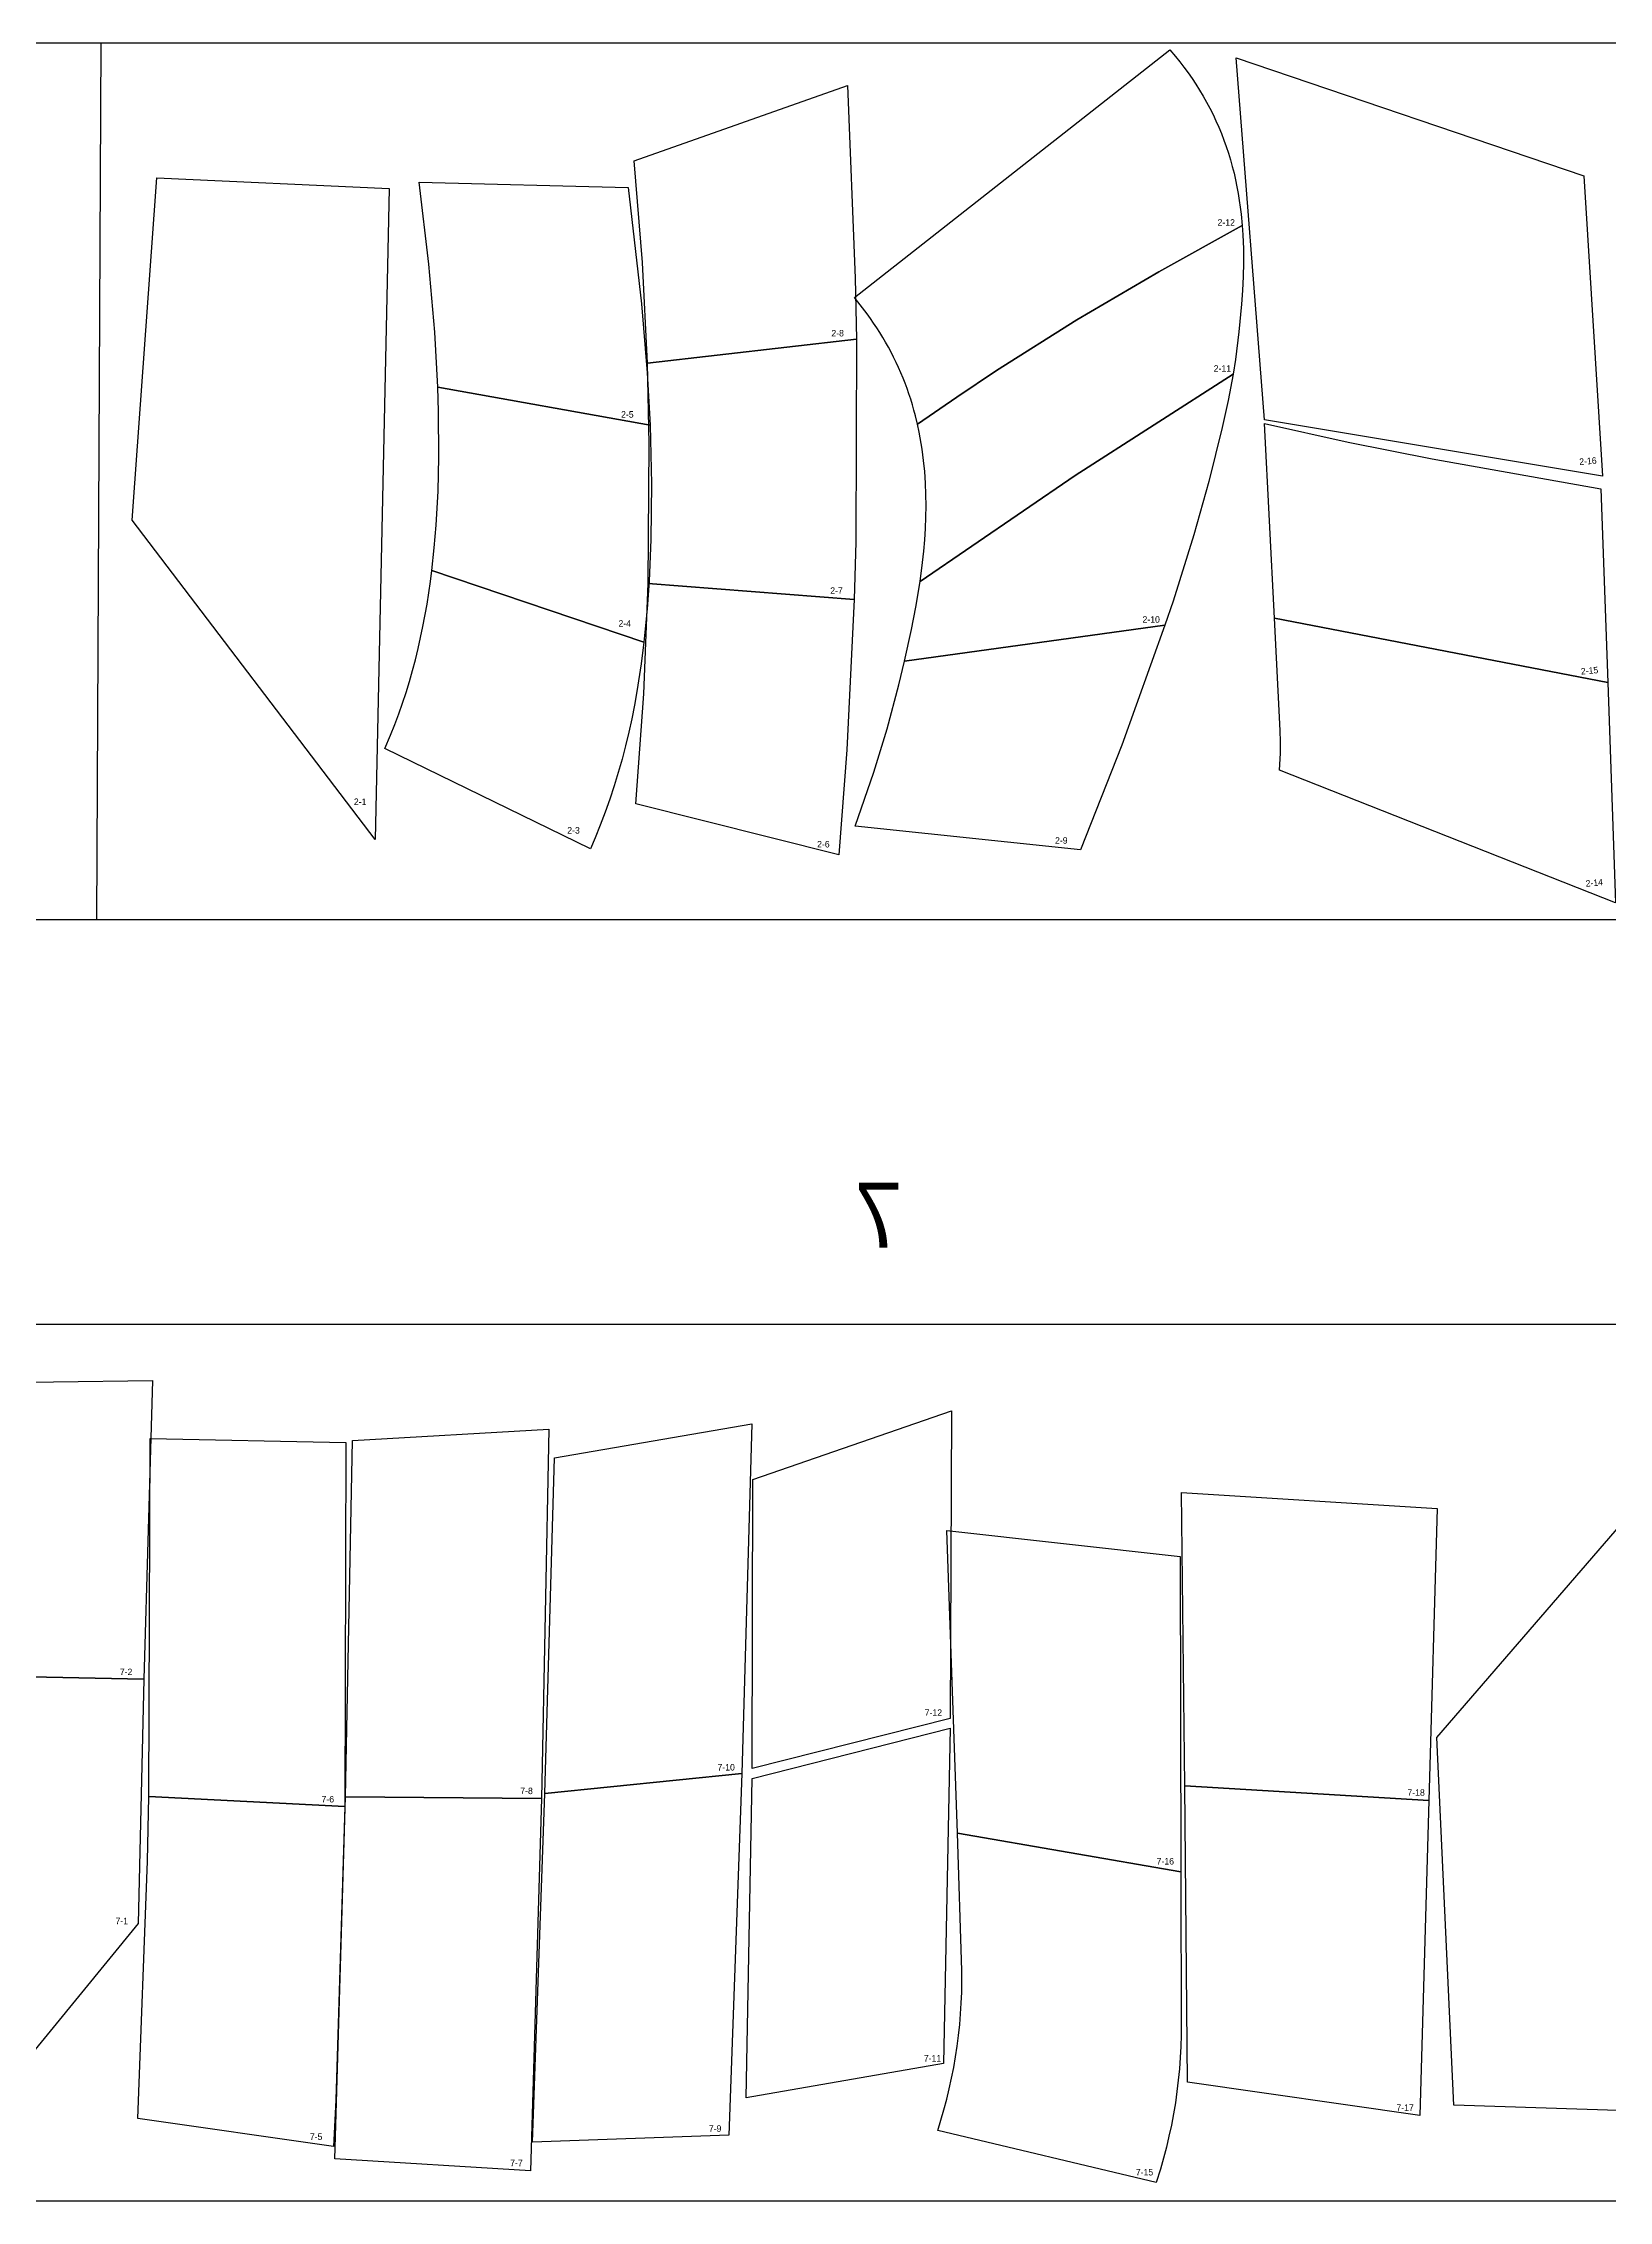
# Model space of a CAD drawing. Header units: millimetres. Extents: x 12942 to 18383, y 13072 to 17462.
# Drawn here: x 14083 to 14565, y 15651 to 16316 of the extents above; entities that cross this region are included whole.
import ezdxf

# ---------------------------------------------------------------- set-up
doc = ezdxf.new("R2010")
doc.units = ezdxf.units.MM
doc.header["$LTSCALE"] = 100
doc.header["$MEASUREMENT"] = 0
for name, color, linetype in [('CUT', 3, 'Continuous'), ('Default', 7, 'Continuous'), ('text', 1, 'Continuous')]:
    doc.layers.add(name, color=color, linetype=linetype)

msp = doc.modelspace()

# ---------------------------------------------------------------- linework, layer by layer
at = {"layer": 'CUT'}
for points in [[(14430, 16313.45), (14431.7, 16311.47), (14433.04, 16309.81), (14434.35, 16308.12), (14435.62, 16306.4), (14436.85, 16304.65), (14438.04, 16302.87), (14439.18, 16301.06), (14440.28, 16299.23), (14441.34, 16297.37), (14442.34, 16295.48), (14443.31, 16293.57), (14444.22, 16291.64), (14445.09, 16289.68), (14445.9, 16287.71), (14446.67, 16285.71), (14447.39, 16283.7), (14448.06, 16281.67), (14448.68, 16279.62), (14449.25, 16277.56), (14449.78, 16275.49), (14450.25, 16273.4), (14450.68, 16271.31), (14451.07, 16269.21), (14451.41, 16267.09), (14451.71, 16264.98), (14451.97, 16262.85), (14452.3, 16259.38), (14426.64, 16245.12), (14401.38, 16230.27), (14376.57, 16214.67), (14364.35, 16206.53), (14352.27, 16198.15), (14351.63, 16200.78), (14351.18, 16202.47), (14350.69, 16204.16), (14350.18, 16205.83), (14349.63, 16207.49), (14349.05, 16209.14), (14348.44, 16210.78), (14347.8, 16212.4), (14347.12, 16214.02), (14346.41, 16215.62), (14345.68, 16217.21), (14344.91, 16218.78), (14344.11, 16220.33), (14343.28, 16221.88), (14342.43, 16223.4), (14341.54, 16224.91), (14340.63, 16226.4), (14339.69, 16227.88), (14338.72, 16229.33), (14337.73, 16230.77), (14336.71, 16232.2), (14334.6, 16234.99), (14332.84, 16237.17), (14430, 16313.45)], [(14563.32, 16182.18), (14459.2, 16199.55), (14450.42, 16310.99), (14557.54, 16274.64), (14563.32, 16182.18)], [(14333.43, 16224.36), (14269.05, 16216.99), (14267.54, 16248), (14264.92, 16279.28), (14330.72, 16302.49), (14333.09, 16243.17), (14333.43, 16224.36)], [(14189.49, 16270.74), (14185.17, 16070.2), (14110.27, 16168.59), (14117.94, 16274.11), (14189.49, 16270.74)], [(14269.85, 16197.82), (14204.45, 16209.62), (14203.53, 16226.5), (14201.71, 16247.42), (14198.75, 16272.72), (14263.17, 16271.1), (14267.24, 16235.27), (14269, 16213.96), (14269.85, 16197.82)], [(14353.05, 16149.76), (14353.81, 16155.61), (14354.17, 16159.09), (14354.47, 16162.57), (14354.69, 16166.07), (14354.83, 16169.56), (14354.88, 16173.06), (14354.85, 16176.56), (14354.72, 16180.05), (14354.49, 16183.55), (14354.15, 16187.03), (14353.7, 16190.5), (14353.13, 16193.95), (14352.78, 16195.76), (14352.27, 16198.15), (14364.35, 16206.53), (14376.57, 16214.67), (14401.38, 16230.27), (14426.64, 16245.12), (14452.3, 16259.38), (14452.5, 16256.46), (14452.67, 16252.19), (14452.7, 16247.91), (14452.62, 16243.64), (14452.42, 16239.36), (14452.13, 16235.1), (14451.3, 16226.58), (14450.2, 16218.1), (14449.48, 16213.55), (14400.81, 16182.35), (14353.05, 16149.76)], [(14333.43, 16224.36), (14333.23, 16161.91), (14332.77, 16144.19), (14269.25, 16149.12), (14269.56, 16192.07), (14269.05, 16216.99), (14333.43, 16224.36)], [(14428.49, 16136.26), (14348.3, 16125.19), (14350.43, 16134.89), (14351.75, 16141.77), (14353.05, 16149.76), (14400.81, 16182.35), (14449.48, 16213.55), (14447.99, 16205.47), (14446.17, 16197.11), (14442.02, 16180.51), (14437.4, 16164.04), (14430.98, 16143.64), (14428.49, 16136.26)], [(14202.64, 16153.14), (14203.4, 16160.1), (14203.98, 16167.07), (14204.54, 16177.55), (14204.77, 16188.05), (14204.68, 16202.04), (14204.45, 16209.62), (14269.85, 16197.82), (14270.26, 16179.77), (14270.1, 16162.66), (14269.57, 16149.85), (14268.97, 16141.31), (14267.97, 16131.03), (14202.64, 16153.14)], [(14564.9, 16118.58), (14462.25, 16138.43), (14459.14, 16198.34), (14484.92, 16192.63), (14510.8, 16187.45), (14562.76, 16178.21), (14564.9, 16118.58)], [(14188.16, 16098.27), (14189.92, 16102.39), (14191.22, 16105.64), (14192.45, 16108.91), (14193.61, 16112.21), (14194.7, 16115.54), (14195.72, 16118.88), (14196.68, 16122.25), (14197.58, 16125.63), (14198.41, 16129.03), (14199.89, 16135.87), (14201.15, 16142.75), (14202.19, 16149.67), (14202.64, 16153.14), (14267.97, 16131.03), (14267.12, 16124.31), (14265.81, 16115.86), (14265.06, 16111.65), (14264.22, 16107.45), (14263.31, 16103.27), (14262.32, 16099.11), (14261.24, 16094.97), (14260.08, 16090.86), (14258.83, 16086.77), (14257.49, 16082.71), (14256.06, 16078.68), (14254.54, 16074.68), (14252.93, 16070.72), (14251.48, 16067.35), (14188.16, 16098.27)], [(14332.77, 16144.19), (14330.54, 16097.82), (14328, 16065.56), (14265.5, 16081.2), (14267.92, 16115.12), (14269.25, 16149.12), (14332.77, 16144.19)], [(14428.49, 16136.26), (14415.18, 16099.33), (14402.5, 16067.02), (14333.1, 16074.29), (14338.81, 16090.94), (14342.89, 16104.33), (14346.52, 16117.84), (14348.3, 16125.19), (14428.49, 16136.26)], [(14567.34, 16050.71), (14463.8, 16091.59), (14463.92, 16093.33), (14464.07, 16096.82), (14464.1, 16100.32), (14464.03, 16103.82), (14462.25, 16138.43), (14564.9, 16118.58), (14567.34, 16050.71)], [(14053.83, 15812.8), (14055.43, 15902.78), (14116.59, 15903.56), (14113.91, 15811.57), (14053.83, 15812.8)], [(14301.29, 15784.02), (14301.51, 15873.1), (14362.76, 15894.26), (14362.32, 15799.49), (14301.29, 15784.02)], [(14178.24, 15885.1), (14238.66, 15888.61), (14236.38, 15774.85), (14176.06, 15775.32), (14178.24, 15885.1)], [(14237.46, 15776.39), (14240.41, 15879.72), (14301.26, 15890.25), (14298.12, 15782.53), (14237.46, 15776.39)], [(14517.54, 15680.32), (14512.29, 15793.65), (14595.96, 15890.48), (14596.51, 15677.82), (14517.54, 15680.32)], [(14176.16, 15884.49), (14175.81, 15772.37), (14115.42, 15775.45), (14115.82, 15885.72), (14176.16, 15884.49)], [(14433.55, 15869.12), (14512.39, 15864.17), (14509.83, 15774.21), (14434.66, 15778.73), (14433.55, 15869.12)], [(14361.26, 15857.37), (14433.17, 15849.33), (14433.41, 15752.23), (14364.61, 15764.1), (14361.26, 15857.37)], [(14053.83, 15812.8), (14113.91, 15811.57), (14112.2, 15736.33), (14049.06, 15659.28), (14053.83, 15812.8)], [(14301.29, 15781.02), (14362.32, 15796.48), (14360.31, 15693.21), (14299.47, 15682.58), (14301.29, 15781.02)], [(14233.66, 15668.93), (14237.46, 15776.39), (14298.12, 15782.53), (14294.15, 15671.12), (14233.66, 15668.93)], [(14175.81, 15772.37), (14173.08, 15681.97), (14172.33, 15667.56), (14112.06, 15676.23), (14115.04, 15755.52), (14115.42, 15775.45), (14175.81, 15772.37)], [(14236.38, 15774.85), (14233, 15660.1), (14172.77, 15663.85), (14176.06, 15775.32), (14236.38, 15774.85)], [(14435.45, 15687.42), (14434.66, 15778.73), (14509.83, 15774.21), (14507.06, 15677.15), (14435.45, 15687.42)], [(14358.51, 15672.49), (14359.5, 15675.7), (14360.42, 15678.91), (14361.28, 15682.14), (14362.06, 15685.38), (14362.77, 15688.64), (14363.41, 15691.92), (14363.98, 15695.21), (14364.48, 15698.51), (14364.91, 15701.82), (14365.26, 15705.14), (14365.54, 15708.47), (14365.75, 15711.8), (14365.89, 15715.14), (14365.96, 15718.48), (14365.96, 15721.82), (14364.61, 15764.1), (14433.41, 15752.23), (14433.5, 15701.95), (14433.4, 15698.46), (14433.22, 15694.98), (14432.95, 15691.49), (14432.61, 15688.02), (14432.2, 15684.55), (14431.7, 15681.09), (14431.12, 15677.65), (14430.47, 15674.22), (14429.74, 15670.8), (14428.94, 15667.4), (14428.07, 15664.02), (14427.11, 15660.66), (14425.83, 15656.54), (14358.51, 15672.49)]]:
    msp.add_lwpolyline(points, dxfattribs=at)
at = {"layer": 'Default'}
msp.add_line((14100.65, 16315.55), (14099.33, 16045.55), dxfattribs=at)
for points in [[(13017.91, 16315.55), (13017.91, 16045.55), (15517.91, 16045.55), (15517.91, 16315.55), (13017.91, 16315.55)], [(13017.91, 15920.86), (13017.91, 15650.86), (15517.91, 15650.86), (15517.91, 15920.86), (13017.91, 15920.86)]]:
    msp.add_lwpolyline(points, dxfattribs=at)

# ---------------------------------------------------------------- texts
at = {"layer": 'text', "char_height": 2, "width": 9.39, "attachment_point": 1}
for s, insert in [('2-12', (14444.7, 16261.32)), ('2-8', (14325.72, 16227.21)), ('2-11', (14443.52, 16216.34)), ('2-5', (14260.94, 16202.19)), ('2-7', (14325.38, 16147.93)), ('2-10', (14421.58, 16139.02)), ('2-4', (14260.13, 16137.8)), ('2-1', (14178.62, 16082.86)), ('2-3', (14244.36, 16074.06)), ('2-6', (14321.33, 16069.78)), ('2-9', (14394.62, 16070.95)), ('7-2', (14106.51, 15814.82)), ('7-12', (14354.48, 15802.28)), ('7-10', (14290.64, 15785.43)), ('7-6', (14168.65, 15775.59)), ('7-8', (14229.88, 15778.16)), ('7-18', (14503.2, 15777.66)), ('7-16', (14425.93, 15756.47)), ('7-1', (14105.17, 15738.07)), ('7-11', (14354.21, 15695.77)), ('7-17', (14499.8, 15680.58)), ('7-9', (14287.98, 15674.15)), ('7-5', (14165.04, 15671.63)), ('7-7', (14226.76, 15663.54)), ('7-15', (14419.52, 15660.68))]:
    msp.add_mtext(s, dxfattribs=dict(at, insert=insert))
at = {"layer": 'text', "char_height": 2, "width": 9.39, "attachment_point": 1, "rotation": 4.96552}
for s, insert in [('2-16', (14556.05, 16187.57)), ('2-15', (14556.54, 16123.01)), ('2-14', (14558.01, 16057.65))]:
    msp.add_mtext(s, dxfattribs=dict(at, insert=insert))
at = {"layer": 'text', "extrusion": (0, 0, -1), "insert": (14347.73, 15964.52), "char_height": 20, "width": 9.39, "attachment_point": 1, "text_direction": (-1, 0, 0)}
msp.add_mtext('7', dxfattribs=at)

doc.saveas('drawing.dxf')
